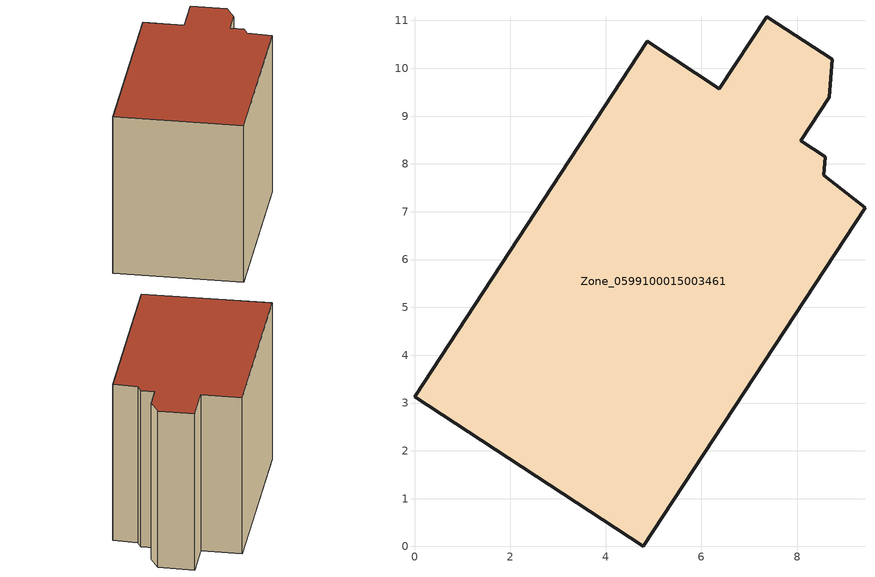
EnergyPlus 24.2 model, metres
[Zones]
Zone_0599100015003461
 floor ground (C_G): 8.73,10.19 8.68,9.39 8.08,8.48 8.59,8.15 8.56,7.76 9.42,7.09 4.78,0 0,3.13 4.87,10.56 6.38,9.57 7.37,11.08 z0.9
 wall outside (C_F): 8.73,10.19 7.37,11.08 6.38,9.57 4.87,10.56 0,3.13 4.78,0 9.42,7.09 8.56,7.76 8.59,8.15 8.08,8.48 8.68,9.39 8.73,10.19 z0.9:8.54
 roof outside (C_R): 8.68,9.39 8.73,10.19 7.37,11.08 6.38,9.57 4.87,10.56 0,3.13 4.78,0 9.42,7.09 8.56,7.76 8.59,8.15 8.08,8.48 z8.54
[BUILDING]
Pand.0599100015003461: North Axis=0; Terrain=City; Loads Convergence Tolerance Value=0.04; Temperature Convergence Tolerance Value=0.4; Solar Distribution=FullExterior; Maximum Number of Warmup Days=25; Minimum Number of Warmup Days=1
[Site:Location]
Rotterdam.The.Hague.AP_ZH_NLD Design_Conditions: Latitude=51.96; Longitude=4.45; Time Zone=1; Elevation=-4.5
[SITE:GROUNDTEMPERATURE:BUILDINGSURFACE]
18, 18, 18, 18, 18, 18, 18, 18, 18, 18, 18, 18
[MATERIAL] Thermal Absorptance=0.9; Solar Absorptance=0.7; Visible Absorptance=0.7
Name | Roughness | Thickness | Conductivity | Density | Specific Heat
G.TI.1965-1974 | MediumSmooth | 0.15 | 0.882353 | 540 | 1210
F.TI.1965-1974 | Rough | 0.3 | 0.697674 | 1920 | 840
R.TI.1965-1974 | MediumRough | 0.2 | 0.232558 | 1500 | 1000
[CONSTRUCTION]
C_G: G.TI.1965-1974
C_F: F.TI.1965-1974
C_R: R.TI.1965-1974
[ZONE]
Zone_0599100015003461: Type=1; Multiplier=1; Ceiling Height=Autocalculate; Volume=Autocalculate; Floor Area=autocalculate; Part of Total Floor Area=Yes
[ZONEINFILTRATION:DESIGNFLOWRATE]
Infil_Zone_0599100015003461: Zone or ZoneList or Space or SpaceList=Zone_0599100015003461; Schedule=AlwaysOn; Design Flow Rate Calculation Method=Flow/Area; Flow Rate per Floor Area=0.003; Constant Term Coefficient=1; Temperature Term Coefficient=0; Velocity Term Coefficient=0; Velocity Squared Term Coefficient=0
[HVACTEMPLATE:ZONE:IDEALLOADSAIRSYSTEM]
Zone_0599100015003461: Maximum Heating Supply Air Temperature=50; Minimum Cooling Supply Air Temperature=13; Maximum Heating Supply Air Humidity Ratio=0.0156; Minimum Cooling Supply Air Humidity Ratio=0.0077; Heating Limit=NoLimit; Cooling Limit=NoLimit; Dehumidification Control Type=ConstantSensibleHeatRatio; Cooling Sensible Heat Ratio=0.7; Dehumidification Setpoint=60; Humidification Control Type=None; Humidification Setpoint=30; Outdoor Air Method=None; Outdoor Air Flow Rate per Person=0.00944; Outdoor Air Flow Rate per Zone Floor Area=0; Outdoor Air Flow Rate per Zone=0; Demand Controlled Ventilation Type=None; Outdoor Air Economizer Type=NoEconomizer; Heat Recovery Type=None; Sensible Heat Recovery Effectiveness=0.7; Latent Heat Recovery Effectiveness=0.65
[ZONECONTROL:THERMOSTAT]
ThermostatControl_Zone_0599100015003461: Zone or ZoneList=Zone_0599100015003461; Control Type Schedule=DualSetpointControlType; Control 1=Thermostat_Zone_0599100015003461; Temperature Difference Between Cutout And Setpoint=0
[THERMOSTATSETPOINT:DUALSETPOINT]
Thermostat_Zone_0599100015003461: Heating Setpoint Temperature Schedule=HeatingSetpoint_Zone_0599100015003461; Cooling Setpoint Temperature Schedule=CoolingSetpoint_Zone_0599100015003461
[SCHEDULE:COMPACT]
HeatingSetpoint_Zone_0599100015003461: Through: 12/31, For: AllDays, Until: 24:00, 21
CoolingSetpoint_Zone_0599100015003461: Through: 12/31, For: AllDays, Until: 24:00, 24
DualSetpointControlType: Through: 12/31, For: AllDays, Until: 24:00, 4
AlwaysOn: Through: 12/31, For: AllDays, Until: 24:00, 1
